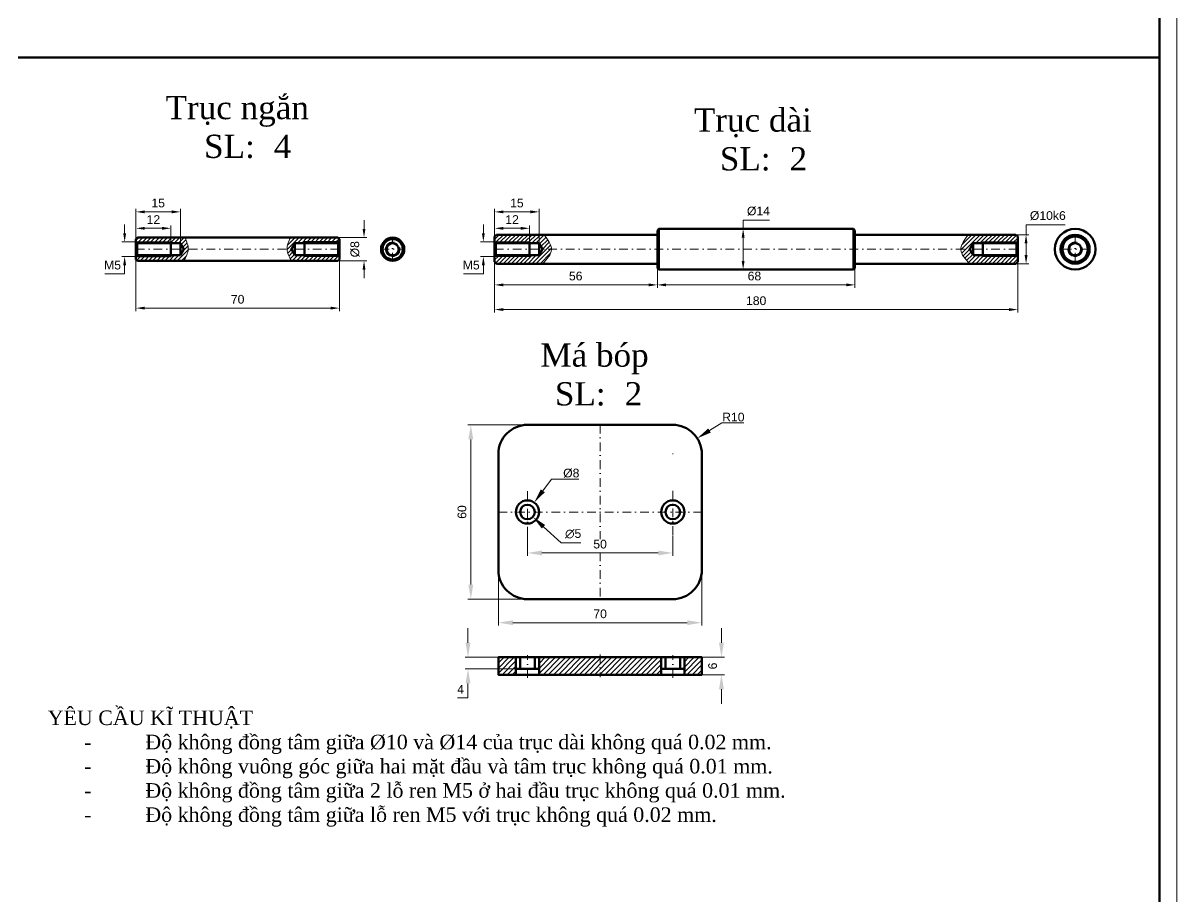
# Model space of a CAD drawing. Header units: inches. Extents: x -122986 to 27550, y -4965 to 6170.
# Drawn here: x 5792.3 to 6189.4, y 581.3 to 882.1 of the extents above; entities that cross this region are included whole.
import ezdxf

# ---------------------------------------------------------------- set-up
doc = ezdxf.new("R2010")
doc.units = ezdxf.units.IN
doc.header["$LTSCALE"] = 2
doc.header["$MEASUREMENT"] = 0
for name, pattern in [('CENTER', [10.16, 6.35, -1.27, 1.27, -1.27]), ('DASHDOT', [1, 0.5, -0.25, 0, -0.25]), ('DASHED', [19.05, 12.7, -6.35])]:
    doc.linetypes.add(name, pattern=pattern)
for name, color, linetype, lineweight in [('1 Kich Thước', 7, 'Continuous', 15), ('1 mãnh', 7, 'Continuous', 5), ('1 Đường Tâm', 50, 'DASHDOT', 9), ('1 Đậm', 7, 'Continuous', 50), ('center', 4, 'CENTER', 25), ('hidden', 3, 'DASHED', 25), ('thread', 3, 'Continuous', 25)]:
    doc.layers.add(name, color=color, linetype=linetype, lineweight=lineweight)
doc.styles.add('SON', font='times.ttf')
doc.styles.add('tinh', font='arial.ttf')
doc.dimstyles.new('Tịnh', dxfattribs={"dimtxt": 0.3, "dimasz": 1.5, "dimexe": 1, "dimexo": 0.0625, "dimgap": 0.4, "dimtad": 1, "dimtoh": 1, "dimzin": 0, "dimdsep": 46, "dimtxsty": 'tinh', "dimcen": 0.09, "dimclrd": 256, "dimclre": 256, "dimclrt": 4, "dimadec": 0, "dimazin": 0, "dimtfac": 1, "dimtofl": 0, "dimtmove": 0, "dimatfit": 3, "dimfxl": 1, "dimtfillclr": 4, "dimtolj": 1, "dimtzin": 0, "dimlwd": -1, "dimlwe": -1, "dimarcsym": 0})
pattern_1 = [(45, (2750.4738, -3796.5254), (-0.70710678, 0.70710678), [])]

# ---------------------------------------------------------------- blocks, each defined once
blk = doc.blocks.new('*D239')
at = {"layer": '1 Kich Thước', "ltscale": 15, "transparency": 16777216}
for p, q in [((6137.48, 809.27), (6137.48, 812.69)), ((6137.48, 812.69), (6150.97, 812.69)), ((6134.04, 809.27), (6138.48, 809.27)), ((6137.48, 802.27), (6137.48, 806.27)), ((6134.04, 799.27), (6138.48, 799.27))]:
    blk.add_line(p, q, dxfattribs=at)
for points in [[(6136.98, 806.27), (6137.98, 806.27), (6137.48, 809.27)], [(6136.98, 802.27), (6137.98, 802.27), (6137.48, 799.27)]]:
    blk.add_solid(points, dxfattribs=at)
at = {"layer": 'Defpoints', "color": 0, "ltscale": 15, "transparency": 16777216}
for p in [(6133.98, 809.27), (6133.98, 799.27), (6137.48, 799.27)]:
    blk.add_point(p, dxfattribs=at)
at = {"layer": '1 Kich Thước', "color": 4, "ltscale": 15, "transparency": 16777216, "insert": (6144.97, 815.81), "char_height": 0.3, "attachment_point": 5, "style": 'tinh'}
blk.add_mtext('\\A1;{\\H10x;%%C10k6}', dxfattribs=at)
blk = doc.blocks.new('*D240')
at = {"layer": '1 Kich Thước', "ltscale": 15, "transparency": 16777216}
for p, q in [((5954.6, 804.21), (5954.6, 782.5)), ((6134.6, 804.21), (6134.6, 782.5)), ((5957.6, 783.5), (6131.6, 783.5))]:
    blk.add_line(p, q, dxfattribs=at)
for points in [[(5957.6, 784), (5957.6, 783), (5954.6, 783.5)], [(6131.6, 784), (6131.6, 783), (6134.6, 783.5)]]:
    blk.add_solid(points, dxfattribs=at)
at = {"layer": 'Defpoints', "color": 0, "ltscale": 15, "transparency": 16777216}
for p in [(5954.6, 804.27), (6134.6, 804.27), (6134.6, 783.5)]:
    blk.add_point(p, dxfattribs=at)
at = {"layer": '1 Kich Thước', "color": 4, "ltscale": 15, "transparency": 16777216, "insert": (6044.6, 786.53), "char_height": 0.3, "attachment_point": 5, "style": 'tinh'}
blk.add_mtext('\\A1;{\\H10x;180}', dxfattribs=at)
blk = doc.blocks.new('*D241')
at = {"layer": '1 Kich Thước', "ltscale": 15, "transparency": 16777216}
for p, q in [((5831.16, 804.21), (5831.16, 783)), ((5901.16, 804.21), (5901.16, 783)), ((5834.16, 784), (5898.16, 784))]:
    blk.add_line(p, q, dxfattribs=at)
for points in [[(5834.16, 784.5), (5834.16, 783.5), (5831.16, 784)], [(5898.16, 784.5), (5898.16, 783.5), (5901.16, 784)]]:
    blk.add_solid(points, dxfattribs=at)
at = {"layer": 'Defpoints', "color": 0, "ltscale": 15, "transparency": 16777216}
for p in [(5831.16, 804.27), (5901.16, 804.27), (5901.16, 784)]:
    blk.add_point(p, dxfattribs=at)
at = {"layer": '1 Kich Thước', "color": 4, "ltscale": 15, "transparency": 16777216, "insert": (5866.16, 787.03), "char_height": 0.3, "attachment_point": 5, "style": 'tinh'}
blk.add_mtext('\\A1;{\\H10x;70}', dxfattribs=at)
blk = doc.blocks.new('*D206')
at = {"layer": '1 Kich Thước', "ltscale": 15, "transparency": 16777216}
for p, q in [((5827.28, 809.77), (5827.28, 812.77)), ((5831.1, 806.77), (5826.28, 806.77)), ((5831.1, 801.77), (5826.28, 801.77)), ((5827.28, 798.77), (5827.28, 795.77)), ((5827.28, 795.77), (5820.43, 795.77))]:
    blk.add_line(p, q, dxfattribs=at)
for points in [[(5826.78, 809.77), (5827.78, 809.77), (5827.28, 806.77)], [(5826.78, 798.77), (5827.78, 798.77), (5827.28, 801.77)]]:
    blk.add_solid(points, dxfattribs=at)
at = {"layer": 'Defpoints', "color": 0, "ltscale": 15, "transparency": 16777216}
for p in [(5831.16, 806.77), (5827.28, 801.77), (5831.16, 801.77)]:
    blk.add_point(p, dxfattribs=at)
at = {"layer": '1 Kich Thước', "color": 4, "ltscale": 15, "transparency": 16777216, "insert": (5823.11, 798.79), "char_height": 0.3, "attachment_point": 5, "style": 'tinh'}
blk.add_mtext('\\A1;{\\H10x;M5}', dxfattribs=at)
blk = doc.blocks.new('*D207')
at = {"layer": '1 Kich Thước', "ltscale": 15, "transparency": 16777216}
for p, q in [((6032.77, 744.56), (6028.55, 741.87)), ((6040.33, 744.56), (6032.77, 744.56)), ((6015.8, 733.82), (6015.98, 733.82)), ((6015.89, 733.73), (6015.89, 733.91))]:
    blk.add_line(p, q, dxfattribs=at)
blk.add_solid([(6028.1, 742.58), (6029, 741.17), (6024.33, 739.19)], dxfattribs=at)
at = {"layer": 'Defpoints', "color": 0, "ltscale": 15, "transparency": 16777216}
for p in [(6024.33, 739.19), (6015.89, 733.82)]:
    blk.add_point(p, dxfattribs=at)
at = {"layer": '1 Kich Thước', "color": 4, "ltscale": 15, "transparency": 16777216, "insert": (6036.75, 746.49), "char_height": 0.3, "attachment_point": 5, "style": 'tinh'}
blk.add_mtext('\\A1;{\\H10x;R10}', dxfattribs=at)
blk = doc.blocks.new('*D242')
at = {"layer": '1 Kich Thước', "ltscale": 15, "transparency": 16777216}
for p, q in [((5974.11, 725.16), (5971.17, 721.11)), ((5983.6, 725.16), (5974.11, 725.16)), ((5965.8, 713.82), (5965.98, 713.82)), ((5965.89, 713.73), (5965.89, 713.91))]:
    blk.add_line(p, q, dxfattribs=at)
blk.add_solid([(5970.5, 721.6), (5971.85, 720.62), (5968.24, 717.06)], dxfattribs=at)
at = {"layer": 'Defpoints', "color": 0, "ltscale": 15, "transparency": 16777216}
for p in [(5968.24, 717.06), (5963.55, 710.58)]:
    blk.add_point(p, dxfattribs=at)
at = {"layer": '1 Kich Thước', "color": 4, "ltscale": 15, "transparency": 16777216, "insert": (5980.98, 727.18), "char_height": 0.3, "attachment_point": 5, "style": 'tinh'}
blk.add_mtext('\\A1;{\\H10x;%%C8}', dxfattribs=at)
blk = doc.blocks.new('*D243')
at = {"layer": '1 Kich Thước', "ltscale": 15, "transparency": 16777216}
for p, q in [((5965.83, 743.82), (5945.4, 743.82)), ((5946.4, 688.82), (5946.4, 738.82)), ((5965.83, 683.82), (5945.4, 683.82))]:
    blk.add_line(p, q, dxfattribs=at)
for points in [[(5945.57, 738.82), (5947.23, 738.82), (5946.4, 743.82)], [(5945.57, 688.82), (5947.23, 688.82), (5946.4, 683.82)]]:
    blk.add_solid(points, dxfattribs=at)
at = {"layer": 'Defpoints', "color": 0, "ltscale": 15, "transparency": 16777216}
for p in [(5946.4, 743.82), (5965.89, 743.82), (5965.89, 683.82)]:
    blk.add_point(p, dxfattribs=at)
at = {"layer": '1 Kich Thước', "color": 4, "ltscale": 15, "transparency": 16777216, "insert": (5943.37, 713.82), "char_height": 0.3, "attachment_point": 5, "rotation": 90, "style": 'tinh'}
blk.add_mtext('\\A1;{\\H10x;60}', dxfattribs=at)
blk = doc.blocks.new('*D208')
at = {"layer": '1 Kich Thước', "ltscale": 15, "transparency": 16777216}
for p, q in [((5945.43, 668.83), (5945.43, 673.83)), ((5962.15, 663.83), (5944.43, 663.83)), ((5962.15, 659.83), (5944.43, 659.83)), ((5945.43, 654.83), (5945.43, 649.83)), ((5945.43, 649.83), (5941.86, 649.83))]:
    blk.add_line(p, q, dxfattribs=at)
for points in [[(5944.6, 668.83), (5946.26, 668.83), (5945.43, 663.83)], [(5944.6, 654.83), (5946.26, 654.83), (5945.43, 659.83)]]:
    blk.add_solid(points, dxfattribs=at)
at = {"layer": 'Defpoints', "color": 0, "ltscale": 15, "transparency": 16777216}
for p in [(5945.43, 663.83), (5962.21, 663.83), (5962.21, 659.83)]:
    blk.add_point(p, dxfattribs=at)
at = {"layer": '1 Kich Thước', "color": 4, "ltscale": 15, "transparency": 16777216, "insert": (5942.89, 652.83), "char_height": 0.3, "attachment_point": 5, "style": 'tinh'}
blk.add_mtext('\\A1;{\\H10x;4}', dxfattribs=at)
blk = doc.blocks.new('*D244')
at = {"layer": '1 Kich Thước', "ltscale": 15, "transparency": 16777216}
for p, q in [((5831.16, 806.83), (5831.16, 812.47)), ((5834.16, 811.47), (5840.16, 811.47)), ((5843.16, 806.83), (5843.16, 812.47))]:
    blk.add_line(p, q, dxfattribs=at)
for points in [[(5834.16, 811.97), (5834.16, 810.97), (5831.16, 811.47)], [(5840.16, 811.97), (5840.16, 810.97), (5843.16, 811.47)]]:
    blk.add_solid(points, dxfattribs=at)
at = {"layer": 'Defpoints', "color": 0, "ltscale": 15, "transparency": 16777216}
for p in [(5843.16, 811.47), (5831.16, 806.77), (5843.16, 806.77)]:
    blk.add_point(p, dxfattribs=at)
at = {"layer": '1 Kich Thước', "color": 4, "ltscale": 15, "transparency": 16777216, "insert": (5837.16, 814.48), "char_height": 0.3, "attachment_point": 5, "style": 'tinh'}
blk.add_mtext('\\A1;{\\H10x;12}', dxfattribs=at)
blk = doc.blocks.new('*D273')
at = {"layer": '1 Kich Thước', "ltscale": 15, "transparency": 16777216}
for p, q in [((5831.16, 806.4), (5831.16, 818.13)), ((5846.47, 806.4), (5846.47, 818.13)), ((5843.47, 817.13), (5834.16, 817.13))]:
    blk.add_line(p, q, dxfattribs=at)
for points in [[(5834.16, 817.63), (5834.16, 816.63), (5831.16, 817.13)], [(5843.47, 817.63), (5843.47, 816.63), (5846.47, 817.13)]]:
    blk.add_solid(points, dxfattribs=at)
at = {"layer": 'Defpoints', "color": 0, "ltscale": 15, "transparency": 16777216}
for p in [(5831.16, 817.13), (5831.16, 806.33), (5846.47, 806.33)]:
    blk.add_point(p, dxfattribs=at)
at = {"layer": '1 Kich Thước', "color": 4, "ltscale": 15, "transparency": 16777216, "insert": (5838.82, 820.16), "char_height": 3, "attachment_point": 5, "style": 'tinh'}
blk.add_mtext('\\A1;15', dxfattribs=at)
blk = doc.blocks.new('*D214')
at = {"layer": '1 Kich Thước', "ltscale": 15, "transparency": 16777216}
for p, q in [((5950.72, 809.77), (5950.72, 812.77)), ((5954.54, 806.77), (5949.72, 806.77)), ((5954.54, 801.77), (5949.72, 801.77)), ((5950.72, 798.77), (5950.72, 795.77)), ((5950.72, 795.77), (5943.87, 795.77))]:
    blk.add_line(p, q, dxfattribs=at)
for points in [[(5950.22, 809.77), (5951.22, 809.77), (5950.72, 806.77)], [(5950.22, 798.77), (5951.22, 798.77), (5950.72, 801.77)]]:
    blk.add_solid(points, dxfattribs=at)
at = {"layer": 'Defpoints', "color": 0, "ltscale": 15, "transparency": 16777216}
for p in [(5954.6, 806.77), (5950.72, 801.77), (5954.6, 801.77)]:
    blk.add_point(p, dxfattribs=at)
at = {"layer": '1 Kich Thước', "color": 4, "ltscale": 15, "transparency": 16777216, "insert": (5946.55, 798.79), "char_height": 0.3, "attachment_point": 5, "style": 'tinh'}
blk.add_mtext('\\A1;{\\H10x;M5}', dxfattribs=at)
blk = doc.blocks.new('*D215')
at = {"layer": '1 Kich Thước', "ltscale": 15, "transparency": 16777216}
for p, q in [((5954.6, 806.83), (5954.6, 812.47)), ((5957.6, 811.47), (5963.6, 811.47)), ((5966.6, 806.83), (5966.6, 812.47))]:
    blk.add_line(p, q, dxfattribs=at)
for points in [[(5957.6, 811.97), (5957.6, 810.97), (5954.6, 811.47)], [(5963.6, 811.97), (5963.6, 810.97), (5966.6, 811.47)]]:
    blk.add_solid(points, dxfattribs=at)
at = {"layer": 'Defpoints', "color": 0, "ltscale": 15, "transparency": 16777216}
for p in [(5966.6, 811.47), (5954.6, 806.77), (5966.6, 806.77)]:
    blk.add_point(p, dxfattribs=at)
at = {"layer": '1 Kich Thước', "color": 4, "ltscale": 15, "transparency": 16777216, "insert": (5960.6, 814.48), "char_height": 0.3, "attachment_point": 5, "style": 'tinh'}
blk.add_mtext('\\A1;{\\H10x;12}', dxfattribs=at)
blk = doc.blocks.new('*D216')
at = {"layer": '1 Kich Thước', "ltscale": 15, "transparency": 16777216}
for p, q in [((5954.6, 806.4), (5954.6, 818.13)), ((5969.91, 806.4), (5969.91, 818.13)), ((5966.91, 817.13), (5957.6, 817.13))]:
    blk.add_line(p, q, dxfattribs=at)
for points in [[(5957.6, 817.63), (5957.6, 816.63), (5954.6, 817.13)], [(5966.91, 817.63), (5966.91, 816.63), (5969.91, 817.13)]]:
    blk.add_solid(points, dxfattribs=at)
at = {"layer": 'Defpoints', "color": 0, "ltscale": 15, "transparency": 16777216}
for p in [(5954.6, 817.13), (5954.6, 806.33), (5969.91, 806.33)]:
    blk.add_point(p, dxfattribs=at)
at = {"layer": '1 Kich Thước', "color": 4, "ltscale": 15, "transparency": 16777216, "insert": (5962.26, 820.16), "char_height": 3, "attachment_point": 5, "style": 'tinh'}
blk.add_mtext('\\A1;15', dxfattribs=at)
blk = doc.blocks.new('*D274')
at = {"layer": '1 Kich Thước', "ltscale": 15, "transparency": 16777216}
for p, q in [((5909.65, 811.27), (5909.65, 814.27)), ((5900.73, 808.27), (5910.65, 808.27)), ((5900.73, 800.27), (5910.65, 800.27)), ((5909.65, 797.27), (5909.65, 794.27))]:
    blk.add_line(p, q, dxfattribs=at)
for points in [[(5909.15, 811.27), (5910.15, 811.27), (5909.65, 808.27)], [(5909.15, 797.27), (5910.15, 797.27), (5909.65, 800.27)]]:
    blk.add_solid(points, dxfattribs=at)
at = {"layer": 'Defpoints', "color": 0, "ltscale": 15, "transparency": 16777216}
for p in [(5900.66, 808.27), (5900.66, 800.27), (5909.65, 800.27)]:
    blk.add_point(p, dxfattribs=at)
at = {"layer": '1 Kich Thước', "color": 4, "ltscale": 15, "transparency": 16777216, "insert": (5906.54, 804.27), "char_height": 3, "attachment_point": 5, "rotation": 90, "style": 'tinh'}
blk.add_mtext('\\A1;%%C8', dxfattribs=at)
blk = doc.blocks.new('*D275')
at = {"layer": '1 Kich Thước', "ltscale": 15, "transparency": 16777216}
for p, q in [((5965.8, 713.82), (5965.98, 713.82)), ((5965.89, 713.73), (5965.89, 713.91)), ((5977.49, 703.19), (5971.42, 708.76)), ((5984.24, 703.19), (5977.49, 703.19))]:
    blk.add_line(p, q, dxfattribs=at)
blk.add_solid([(5971.99, 709.37), (5970.86, 708.14), (5967.74, 712.13)], dxfattribs=at)
at = {"layer": 'Defpoints', "color": 0, "ltscale": 15, "transparency": 16777216}
for p in [(5964.05, 715.51), (5967.74, 712.13)]:
    blk.add_point(p, dxfattribs=at)
at = {"layer": '1 Kich Thước', "color": 4, "ltscale": 15, "transparency": 16777216, "insert": (5981.62, 706.31), "char_height": 3, "attachment_point": 5, "style": 'tinh'}
blk.add_mtext('\\A1;∅5', dxfattribs=at)
blk = doc.blocks.new('*D276')
at = {"layer": '1 Kich Thước', "ltscale": 15, "transparency": 16777216}
for p, q in [((5965.89, 705.71), (5965.89, 698.73)), ((6015.89, 705.71), (6015.89, 698.73)), ((5970.89, 699.73), (6010.89, 699.73))]:
    blk.add_line(p, q, dxfattribs=at)
for points in [[(5970.89, 700.56), (5970.89, 698.89), (5965.89, 699.73)], [(6010.89, 700.56), (6010.89, 698.89), (6015.89, 699.73)]]:
    blk.add_solid(points, dxfattribs=at)
at = {"layer": 'Defpoints', "color": 0, "ltscale": 15, "transparency": 16777216}
for p in [(5965.89, 705.77), (6015.89, 705.77), (6015.89, 699.73)]:
    blk.add_point(p, dxfattribs=at)
at = {"layer": '1 Kich Thước', "color": 4, "ltscale": 15, "transparency": 16777216, "insert": (5990.89, 702.76), "char_height": 3, "attachment_point": 5, "style": 'tinh'}
blk.add_mtext('\\A1;50', dxfattribs=at)
blk = doc.blocks.new('*D277')
at = {"layer": '1 Kich Thước', "ltscale": 15, "transparency": 16777216}
for p, q in [((5955.89, 693.76), (5955.89, 674.73)), ((6025.89, 693.76), (6025.89, 674.73)), ((5960.89, 675.73), (6020.89, 675.73))]:
    blk.add_line(p, q, dxfattribs=at)
for points in [[(5960.89, 676.56), (5960.89, 674.89), (5955.89, 675.73)], [(6020.89, 676.56), (6020.89, 674.89), (6025.89, 675.73)]]:
    blk.add_solid(points, dxfattribs=at)
at = {"layer": 'Defpoints', "color": 0, "ltscale": 15, "transparency": 16777216}
for p in [(5955.89, 693.82), (6025.89, 693.82), (6025.89, 675.73)]:
    blk.add_point(p, dxfattribs=at)
at = {"layer": '1 Kich Thước', "color": 4, "ltscale": 15, "transparency": 16777216, "insert": (5990.89, 678.76), "char_height": 3, "attachment_point": 5, "style": 'tinh'}
blk.add_mtext('\\A1;70', dxfattribs=at)
blk = doc.blocks.new('*D278')
at = {"layer": '1 Kich Thước', "ltscale": 15, "transparency": 16777216}
for p, q in [((6032.65, 668.83), (6032.65, 673.83)), ((6025.96, 663.83), (6033.65, 663.83)), ((6025.96, 657.83), (6033.65, 657.83)), ((6032.65, 652.83), (6032.65, 647.83))]:
    blk.add_line(p, q, dxfattribs=at)
for points in [[(6031.82, 668.83), (6033.49, 668.83), (6032.65, 663.83)], [(6031.82, 652.83), (6033.49, 652.83), (6032.65, 657.83)]]:
    blk.add_solid(points, dxfattribs=at)
at = {"layer": 'Defpoints', "color": 0, "ltscale": 15, "transparency": 16777216}
for p in [(6025.89, 663.83), (6025.89, 657.83), (6032.65, 657.83)]:
    blk.add_point(p, dxfattribs=at)
at = {"layer": '1 Kich Thước', "color": 4, "ltscale": 15, "transparency": 16777216, "insert": (6029.62, 660.83), "char_height": 3, "attachment_point": 5, "rotation": 90, "style": 'tinh'}
blk.add_mtext('\\A1;6', dxfattribs=at)
blk = doc.blocks.new('*D280')
at = {"layer": '1 mãnh', "ltscale": 15, "transparency": 16777216}
for p, q in [((6040.12, 811.27), (6040.12, 814.27)), ((6040.12, 814.27), (6049.17, 814.27)), ((6044.54, 811.27), (6039.12, 811.27)), ((6040.12, 800.27), (6040.12, 808.27)), ((6044.54, 797.27), (6039.12, 797.27))]:
    blk.add_line(p, q, dxfattribs=at)
for points in [[(6039.62, 808.27), (6040.62, 808.27), (6040.12, 811.27)], [(6039.62, 800.27), (6040.62, 800.27), (6040.12, 797.27)]]:
    blk.add_solid(points, dxfattribs=at)
at = {"layer": 'Defpoints', "color": 0, "ltscale": 15, "transparency": 16777216}
for p in [(6044.6, 811.27), (6040.12, 797.27), (6044.6, 797.27)]:
    blk.add_point(p, dxfattribs=at)
at = {"layer": '1 mãnh', "color": 4, "ltscale": 15, "transparency": 16777216, "insert": (6045.39, 817.38), "char_height": 3, "attachment_point": 5, "style": 'tinh'}
blk.add_mtext('\\A1;%%C14', dxfattribs=at)
blk = doc.blocks.new('*D281')
at = {"layer": '1 mãnh', "ltscale": 15, "transparency": 16777216}
for p, q in [((5954.6, 799.83), (5954.6, 791)), ((6010.6, 799.83), (6010.6, 791)), ((5957.6, 792), (6007.6, 792))]:
    blk.add_line(p, q, dxfattribs=at)
for points in [[(5957.6, 792.5), (5957.6, 791.5), (5954.6, 792)], [(6007.6, 792.5), (6007.6, 791.5), (6010.6, 792)]]:
    blk.add_solid(points, dxfattribs=at)
at = {"layer": 'Defpoints', "color": 0, "ltscale": 15, "transparency": 16777216}
for p in [(5954.6, 799.89), (6010.6, 799.89), (6010.6, 792)]:
    blk.add_point(p, dxfattribs=at)
at = {"layer": '1 mãnh', "color": 4, "ltscale": 15, "transparency": 16777216, "insert": (5982.5, 795.03), "char_height": 3, "attachment_point": 5, "style": 'tinh'}
blk.add_mtext('\\A1;56', dxfattribs=at)
blk = doc.blocks.new('*D282')
at = {"layer": '1 mãnh', "ltscale": 15, "transparency": 16777216}
for p, q in [((6010.6, 799.21), (6010.6, 791)), ((6078.6, 799.21), (6078.6, 791)), ((6013.6, 792), (6075.6, 792))]:
    blk.add_line(p, q, dxfattribs=at)
for points in [[(6013.6, 792.5), (6013.6, 791.5), (6010.6, 792)], [(6075.6, 792.5), (6075.6, 791.5), (6078.6, 792)]]:
    blk.add_solid(points, dxfattribs=at)
at = {"layer": 'Defpoints', "color": 0, "ltscale": 15, "transparency": 16777216}
for p in [(6010.6, 799.27), (6078.6, 799.27), (6078.6, 792)]:
    blk.add_point(p, dxfattribs=at)
at = {"layer": '1 mãnh', "color": 4, "ltscale": 15, "transparency": 16777216, "insert": (6044, 795.03), "char_height": 3, "attachment_point": 5, "style": 'tinh'}
blk.add_mtext('\\A1;68', dxfattribs=at)

msp = doc.modelspace()

# ---------------------------------------------------------------- hatches: boundary and pattern name
at = {"layer": '1 mãnh', "lineweight": 13, "ltscale": 15}
h = msp.add_hatch(dxfattribs=at)
h.set_pattern_fill('ANSI31', color=1, scale=8)
h.set_pattern_definition(pattern_1)
h.paths.add_polyline_path([(5843.165, 802.201), (5831.598, 802.201), (5831.165, 801.768), (5843.165, 801.768)])
h.paths.add_polyline_path([(5843.165, 806.768), (5831.165, 806.768), (5831.598, 806.335), (5843.165, 806.335)], flags=17)
h.paths.add_polyline_path([(5901.165, 806.768), (5889.165, 806.768), (5889.165, 806.335), (5900.732, 806.335)], flags=17)
h.paths.add_polyline_path([(5900.732, 802.201), (5889.165, 802.201), (5889.165, 801.768), (5901.165, 801.768)])
h.paths.add_polyline_path([(5884.267, 808.268), (5884.182, 808.068), (5884.097, 807.869), (5884.014, 807.669), (5883.931, 807.47), (5883.851, 807.27), (5883.773, 807.071), (5883.698, 806.872), (5883.625, 806.673), (5883.557, 806.474), (5883.492, 806.276), (5883.433, 806.078), (5883.378, 805.879), (5883.328, 805.682), (5883.285, 805.484), (5883.248, 805.287), (5883.218, 805.09), (5883.195, 804.893), (5883.18, 804.697), (5883.173, 804.501), (5883.175, 804.305), (5883.177, 804.268), (5884.665, 804.268), (5885.858, 806.335), (5889.165, 806.335), (5889.165, 806.768), (5901.165, 806.768), (5901.165, 807.768), (5900.665, 808.268)])
h.paths.add_polyline_path([(5848.148, 808.068), (5848.063, 808.268), (5831.665, 808.268), (5831.165, 807.768), (5831.165, 806.768), (5843.165, 806.768), (5843.165, 806.335), (5846.471, 806.335), (5847.665, 804.268), (5849.153, 804.268), (5849.155, 804.305), (5849.157, 804.501), (5849.15, 804.697), (5849.135, 804.893), (5849.112, 805.09), (5849.082, 805.287), (5849.045, 805.484), (5849.001, 805.682), (5848.952, 805.879), (5848.897, 806.078), (5848.837, 806.276), (5848.773, 806.474), (5848.704, 806.673), (5848.632, 806.872), (5848.557, 807.071), (5848.479, 807.27), (5848.398, 807.47), (5848.316, 807.669), (5848.232, 807.869)])
h.paths.add_polyline_path([(5847.653, 800.268), (5847.757, 800.458), (5847.861, 800.649), (5847.964, 800.84), (5848.065, 801.031), (5848.165, 801.222), (5848.262, 801.413), (5848.357, 801.604), (5848.448, 801.795), (5848.536, 801.987), (5848.62, 802.179), (5848.7, 802.371), (5848.775, 802.563), (5848.844, 802.755), (5848.908, 802.948), (5848.965, 803.141), (5849.016, 803.334), (5849.06, 803.527), (5849.096, 803.721), (5849.124, 803.916), (5849.144, 804.11), (5849.153, 804.268), (5847.665, 804.268), (5846.471, 802.201), (5843.165, 802.201), (5843.165, 801.768), (5831.165, 801.768), (5831.165, 800.768), (5831.665, 800.268)])
h.paths.add_polyline_path([(5884.572, 800.458), (5884.676, 800.268), (5900.665, 800.268), (5901.165, 800.768), (5901.165, 801.768), (5889.165, 801.768), (5889.165, 802.201), (5885.858, 802.201), (5884.665, 804.268), (5883.177, 804.268), (5883.186, 804.11), (5883.206, 803.916), (5883.234, 803.721), (5883.27, 803.527), (5883.314, 803.334), (5883.364, 803.141), (5883.422, 802.948), (5883.486, 802.755), (5883.555, 802.563), (5883.63, 802.371), (5883.709, 802.179), (5883.793, 801.987), (5883.881, 801.795), (5883.973, 801.604), (5884.068, 801.413), (5884.165, 801.222), (5884.265, 801.031), (5884.366, 800.84), (5884.469, 800.649)])
h = msp.add_hatch(dxfattribs=at)
h.set_pattern_fill('ANSI31', color=1, scale=8)
h.set_pattern_definition(pattern_1)
h.paths.add_polyline_path([(5974.156, 804.268), (5974.154, 804.424), (5974.14, 804.622), (5974.114, 804.82), (5974.077, 805.018), (5974.029, 805.217), (5973.972, 805.416), (5973.905, 805.616), (5973.829, 805.817), (5973.745, 806.017), (5973.653, 806.219), (5973.553, 806.42), (5973.447, 806.622), (5973.333, 806.824), (5973.214, 807.027), (5973.09, 807.23), (5972.96, 807.433), (5972.827, 807.636), (5972.689, 807.84), (5972.547, 808.043), (5972.403, 808.247), (5972.256, 808.451), (5972.107, 808.655), (5971.957, 808.859), (5971.805, 809.063), (5971.653, 809.268), (5955.23, 809.268), (5954.605, 808.643), (5954.605, 806.768), (5966.605, 806.768), (5966.605, 806.335), (5969.912, 806.335), (5971.105, 804.268)])
h.paths.add_polyline_path([(6115.056, 804.424), (6115.054, 804.268), (6118.105, 804.268), (6119.298, 806.335), (6122.605, 806.335), (6122.605, 806.768), (6134.605, 806.768), (6134.605, 808.643), (6133.98, 809.268), (6117.556, 809.268), (6117.405, 809.063), (6117.253, 808.859), (6117.103, 808.655), (6116.954, 808.451), (6116.807, 808.247), (6116.663, 808.043), (6116.521, 807.84), (6116.383, 807.636), (6116.249, 807.433), (6116.12, 807.23), (6115.995, 807.027), (6115.876, 806.824), (6115.763, 806.622), (6115.657, 806.42), (6115.557, 806.219), (6115.465, 806.017), (6115.381, 805.817), (6115.305, 805.616), (6115.238, 805.416), (6115.181, 805.217), (6115.133, 805.018), (6115.096, 804.82), (6115.07, 804.622)])
h.paths.add_polyline_path([(5971.153, 799.268), (5971.325, 799.456), (5971.496, 799.644), (5971.666, 799.832), (5971.834, 800.02), (5972.001, 800.208), (5972.165, 800.396), (5972.326, 800.585), (5972.484, 800.773), (5972.637, 800.962), (5972.786, 801.151), (5972.93, 801.341), (5973.069, 801.53), (5973.202, 801.72), (5973.328, 801.91), (5973.447, 802.101), (5973.559, 802.292), (5973.663, 802.483), (5973.758, 802.675), (5973.845, 802.867), (5973.922, 803.06), (5973.989, 803.253), (5974.045, 803.447), (5974.091, 803.641), (5974.125, 803.836), (5974.147, 804.032), (5974.157, 804.228), (5974.156, 804.268), (5971.105, 804.268), (5969.912, 802.201), (5966.605, 802.201), (5966.605, 801.768), (5954.605, 801.768), (5954.605, 799.893), (5955.23, 799.268)])
h.paths.add_polyline_path([(6117.885, 799.456), (6118.056, 799.268), (6133.98, 799.268), (6134.605, 799.893), (6134.605, 801.768), (6122.605, 801.768), (6122.605, 802.201), (6119.298, 802.201), (6118.105, 804.268), (6115.054, 804.268), (6115.053, 804.228), (6115.063, 804.032), (6115.085, 803.836), (6115.119, 803.641), (6115.165, 803.447), (6115.221, 803.253), (6115.288, 803.06), (6115.365, 802.867), (6115.452, 802.675), (6115.547, 802.483), (6115.651, 802.292), (6115.763, 802.101), (6115.882, 801.91), (6116.008, 801.72), (6116.141, 801.53), (6116.279, 801.341), (6116.423, 801.151), (6116.573, 800.962), (6116.726, 800.773), (6116.884, 800.585), (6117.045, 800.396), (6117.209, 800.208), (6117.375, 800.02), (6117.544, 799.832), (6117.714, 799.644)])
h = msp.add_hatch(dxfattribs=at)
h.set_pattern_fill('ANSI31', color=1, scale=8)
h.set_pattern_definition(pattern_1)
h.paths.add_polyline_path([(5966.605, 806.768), (5954.605, 806.768), (5955.038, 806.335), (5966.605, 806.335)])
h.paths.add_polyline_path([(5966.605, 802.201), (5955.038, 802.201), (5954.605, 801.768), (5966.605, 801.768)])
h.paths.add_polyline_path([(6134.605, 806.768), (6122.605, 806.768), (6122.605, 806.335), (6134.172, 806.335)])
h.paths.add_polyline_path([(6134.172, 802.201), (6122.605, 802.201), (6122.605, 801.768), (6134.605, 801.768)])
h = msp.add_hatch(dxfattribs=at)
h.set_pattern_fill('ANSI31', color=256, scale=10)
h.set_pattern_definition([(45, (-22441.9778, -5670.7265), (-0.883883476, 0.883883476), [])])
h.paths.add_polyline_path([(5961.894, 657.825), (5955.894, 657.825), (5955.894, 663.825), (5961.894, 663.825)])
h.paths.add_polyline_path([(6011.894, 657.825), (5969.894, 657.825), (5969.894, 663.825), (6011.894, 663.825)])
h.paths.add_polyline_path([(6019.894, 663.825), (6025.894, 663.825), (6025.894, 657.825), (6019.894, 657.825)])

# ---------------------------------------------------------------- linework, layer by layer
at = {"layer": '1 mãnh', "lineweight": 13}
for p, q in [((5954.605, 806.768), (5966.605, 806.768)), ((6134.605, 806.768), (6122.605, 806.768)), ((5954.605, 801.768), (5966.605, 801.768)), ((6134.605, 801.768), (6122.605, 801.768))]:
    msp.add_line(p, q, dxfattribs=at)
at = {"layer": '1 mãnh', "ltscale": 15}
msp.add_lwpolyline([(5348.394, 1460.226), (5348.394, 271.226), (6189.394, 271.226), (6189.394, 1460.226)], close=True, dxfattribs=at)
at = {"layer": '1 mãnh', "lineweight": 13}
for centre in [(5919.507, 804.268), (6154.366, 804.268)]:
    msp.add_arc(centre, 2.5, 75, 15, dxfattribs=at)
at = {"layer": '1 mãnh', "lineweight": 13, "ltscale": 15}
for points in [[(5848.063, 808.268), (5849.153, 804.268), (5847.653, 800.268)], [(5884.267, 808.268), (5883.176, 804.268), (5884.676, 800.268)], [(5971.653, 809.268), (5974.153, 804.128), (5971.153, 799.268)], [(6117.556, 809.268), (6115.056, 804.128), (6118.056, 799.268)]]:
    msp.add_spline(points, degree=3, dxfattribs=at)
at = {"layer": '1 Đường Tâm', "ltscale": 3}
for p, q in [((5919.507, 800.068), (5919.507, 808.468)), ((6154.366, 800.068), (6154.366, 808.468)), ((5915.307, 804.268), (5923.707, 804.268)), ((6150.166, 804.268), (6158.566, 804.268))]:
    msp.add_line(p, q, dxfattribs=at)
at = {"layer": '1 Đường Tâm', "lineweight": 9, "ltscale": 3}
for p, q in [((5901.165, 804.268), (5831.165, 804.268)), ((6134.605, 804.268), (5954.605, 804.268)), ((5990.894, 743.823), (5990.894, 704.514)), ((5965.894, 705.773), (5965.894, 721.333)), ((6015.894, 705.953), (6015.894, 721.513)), ((5955.894, 713.823), (6025.894, 713.823)), ((5990.894, 699.898), (5990.894, 683.823)), ((5965.894, 656.798), (5965.894, 664.577)), ((5990.894, 664.725), (5990.894, 656.925)), ((6015.894, 656.798), (6015.894, 664.577))]:
    msp.add_line(p, q, dxfattribs=at)
at = {"layer": '1 Đậm', "lineweight": 50, "ltscale": 15}
for p, q in [((5353.394, 870.226), (6183.394, 870.226)), ((6011.105, 811.268), (6010.605, 810.768)), ((6010.605, 810.768), (6010.605, 797.768)), ((6078.105, 811.268), (6011.105, 811.268)), ((6011.105, 811.268), (6011.105, 797.268)), ((6078.105, 811.268), (6078.605, 810.768)), ((6078.105, 811.268), (6078.105, 797.268)), ((6078.605, 810.768), (6078.605, 797.768)), ((5954.605, 808.643), (5955.23, 809.268)), ((5954.605, 808.643), (5954.605, 799.893)), ((6010.605, 809.268), (5955.23, 809.268)), ((6133.98, 809.268), (6078.605, 809.268)), ((6133.98, 809.268), (6134.605, 808.643)), ((6134.605, 808.643), (6134.605, 799.893)), ((5954.605, 799.893), (5955.23, 799.268)), ((6010.605, 799.268), (5955.23, 799.268)), ((6133.98, 799.268), (6078.605, 799.268)), ((6133.98, 799.268), (6134.605, 799.893)), ((6010.605, 797.768), (6011.105, 797.268)), ((6078.105, 797.268), (6011.105, 797.268)), ((6078.605, 797.768), (6078.105, 797.268)), ((5961.894, 657.825), (5961.894, 663.825)), ((5961.894, 663.825), (5969.894, 663.825)), ((5963.394, 659.825), (5963.394, 663.825)), ((5968.394, 659.825), (5968.394, 663.825)), ((5969.894, 657.825), (5969.894, 663.825)), ((6011.894, 657.825), (6011.894, 663.825)), ((6011.894, 663.825), (6019.894, 663.825)), ((6013.394, 659.825), (6013.394, 663.825)), ((6018.394, 659.825), (6018.394, 663.825)), ((6019.894, 657.825), (6019.894, 663.825)), ((5961.894, 659.825), (5963.394, 659.825)), ((5963.394, 659.825), (5968.394, 659.825)), ((5968.394, 659.825), (5969.894, 659.825)), ((6013.394, 659.825), (6011.894, 659.825)), ((6018.394, 659.825), (6013.394, 659.825)), ((6019.894, 659.825), (6018.394, 659.825)), ((5961.894, 657.825), (5969.894, 657.825)), ((6011.894, 657.825), (6019.894, 657.825))]:
    msp.add_line(p, q, dxfattribs=at)
at = {"layer": '1 Đậm', "lineweight": 50}
for p, q in [((5831.665, 808.268), (5831.165, 807.768)), ((5831.165, 800.768), (5831.165, 807.768)), ((5831.598, 806.335), (5831.165, 806.768)), ((5846.471, 806.335), (5831.598, 806.335)), ((5831.598, 802.201), (5831.598, 806.335)), ((5900.665, 808.268), (5831.665, 808.268)), ((5843.165, 806.768), (5843.165, 801.768)), ((5847.665, 804.268), (5846.471, 806.335)), ((5846.471, 802.201), (5846.471, 806.335)), ((5884.665, 804.268), (5885.858, 806.335)), ((5885.858, 802.201), (5885.858, 806.335)), ((5885.858, 806.335), (5900.732, 806.335)), ((5889.165, 806.768), (5889.165, 801.768)), ((5901.165, 807.768), (5900.665, 808.268)), ((5900.732, 806.335), (5901.165, 806.768)), ((5900.732, 802.201), (5900.732, 806.335)), ((5901.165, 800.768), (5901.165, 807.768)), ((5955.038, 806.335), (5954.605, 806.768)), ((5969.912, 806.335), (5955.038, 806.335)), ((5955.038, 802.201), (5955.038, 806.335)), ((5966.605, 806.768), (5966.605, 801.768)), ((5971.105, 804.268), (5969.912, 806.335)), ((5969.912, 802.201), (5969.912, 806.335)), ((6118.105, 804.268), (6119.298, 806.335)), ((6119.298, 802.201), (6119.298, 806.335)), ((6119.298, 806.335), (6134.172, 806.335)), ((6122.605, 806.768), (6122.605, 801.768)), ((6134.172, 806.335), (6134.605, 806.768)), ((6134.172, 802.201), (6134.172, 806.335)), ((5831.165, 801.768), (5831.598, 802.201)), ((5831.598, 802.201), (5846.471, 802.201)), ((5846.471, 802.201), (5847.665, 804.268)), ((5885.858, 802.201), (5884.665, 804.268)), ((5900.732, 802.201), (5885.858, 802.201)), ((5901.165, 801.768), (5900.732, 802.201)), ((5954.605, 801.768), (5955.038, 802.201)), ((5955.038, 802.201), (5969.912, 802.201)), ((5969.912, 802.201), (5971.105, 804.268)), ((6119.298, 802.201), (6118.105, 804.268)), ((6134.172, 802.201), (6119.298, 802.201)), ((6134.605, 801.768), (6134.172, 802.201)), ((5831.165, 800.768), (5831.665, 800.268)), ((5831.665, 800.268), (5900.665, 800.268)), ((5900.665, 800.268), (5901.165, 800.768))]:
    msp.add_line(p, q, dxfattribs=at)
at = {"layer": '1 Đậm', "ltscale": 0.2}
msp.add_lwpolyline([(5353.394, 1434.226), (5353.394, 276.226), (6183.394, 276.226), (6183.394, 1434.226)], close=True, dxfattribs=at)
at = {"layer": '1 Đậm', "lineweight": 50, "ltscale": 15}
msp.add_lwpolyline([(5965.894, 743.823), (6015.894, 743.823, -0.4142136), (6025.894, 733.823), (6025.894, 693.823, -0.4142136), (6015.894, 683.823), (5965.894, 683.823, -0.4142136), (5955.894, 693.823), (5955.894, 733.823, -0.4142136)], format="xyb", close=True, dxfattribs=at)
for points in [[(5961.894, 657.825), (5955.894, 657.825), (5955.894, 663.825), (5961.894, 663.825)], [(5969.894, 663.825), (6011.894, 663.825)], [(6019.894, 663.825), (6025.894, 663.825), (6025.894, 657.825), (6019.894, 657.825)], [(6011.894, 657.825), (5969.894, 657.825)]]:
    msp.add_lwpolyline(points, dxfattribs=at)
at = {"layer": '1 Đậm', "lineweight": 50}
for centre, radius in [((6154.366, 804.268), 7), ((5919.507, 804.268), 4), ((5919.507, 804.268), 3.5), ((5919.507, 804.268), 2.067), ((6154.366, 804.268), 5), ((6154.366, 804.268), 4.375), ((6154.366, 804.268), 2.067)]:
    msp.add_circle(centre, radius, dxfattribs=at)
at = {"layer": '1 Đậm', "lineweight": 50, "ltscale": 15}
for centre, radius in [((5965.894, 713.823), 4), ((5965.894, 713.823), 2.5), ((6015.894, 713.823), 4), ((6015.894, 713.823), 2.5)]:
    msp.add_circle(centre, radius, dxfattribs=at)
at = {"layer": 'hidden'}
for p, q in [((5831.598, 806.335), (5831.165, 806.768)), ((5831.598, 802.201), (5831.598, 806.335)), ((5900.732, 806.335), (5901.165, 806.768)), ((5900.732, 802.201), (5900.732, 806.335)), ((5831.165, 801.768), (5831.598, 802.201)), ((5901.165, 801.768), (5900.732, 802.201))]:
    msp.add_line(p, q, dxfattribs=at)
at = {"layer": 'thread'}
for p, q in [((5831.165, 806.768), (5843.165, 806.768)), ((5901.165, 806.768), (5889.165, 806.768)), ((5831.165, 801.768), (5843.165, 801.768)), ((5901.165, 801.768), (5889.165, 801.768))]:
    msp.add_line(p, q, dxfattribs=at)

# ---------------------------------------------------------------- texts
at = {"insert": (5792.394, 645.5), "char_height": 7, "attachment_point": 1}
msp.add_mtext_dynamic_manual_height_columns('\\pi-21,l29.398,t29.398;{\\fTimes New Roman TUR|b0|i0|c0|p18;\\H0.71429x;YÊU CẦU KĨ THUẬT\\P\\pl42,t42;-^IĐộ không đồng tâm giữa Ø10 và Ø14 của trục dài không quá 0.02 mm.\\P-^IĐộ không vuông góc giữa hai mặt đầu và tâm trục không quá 0.01 mm\\H0.99997x;.\\P-^IĐộ không đồng tâm giữa 2 lỗ ren M5 ở hai đầu trục không quá 0.01 mm.\\P-^IĐộ không đồng tâm giữa lỗ ren M5 với trục không quá 0.02 mm.}', width=270.01587, gutter_width=17.5, heights=[214.239], dxfattribs=at)
at = {"layer": 'center', "ltscale": 15, "char_height": 8, "attachment_point": 1, "style": 'SON'}
for s, width, insert in [('\\pi15.46911;Trục ngắn\\P\\pi-3.28503,l32,t52.71497;SL:^I4', 78.74212, (5825.89, 857.032)), ('\\pi3.87023;Trục dài\\P\\pi-11.1925,l24,t36.8075;SL:^I2', 46.77723, (6019.293, 852.745)), (' Má bóp\\P\\pi-24,l32,t32;SL:^I2', 1621.16, (5967.336, 771.85))]:
    msp.add_mtext_dynamic_manual_height_columns(s, width=width, gutter_width=3.356, heights=[0], dxfattribs=dict(at, insert=insert))

# ---------------------------------------------------------------- dimensions: what is measured, and where the dimension line sits
at = {"layer": '1 Kich Thước', "ltscale": 15}
for base, p1, p2, override, picture, middle in [((5831.165, 817.128), (5846.471, 806.335), (5831.165, 806.335), {"dimtxt": 3, "dimasz": 3, "dimgap": 1.5, "dimdec": 0, "dimtdec": 0}, '*D273', (5838.818, 820.16)), ((5954.605, 817.128), (5969.912, 806.335), (5954.605, 806.335), {"dimtxt": 3, "dimasz": 3, "dimgap": 1.5, "dimdec": 0, "dimtdec": 0}, '*D216', (5962.258, 820.16)), ((6015.894, 699.726), (5965.894, 705.773), (6015.894, 705.773), {"dimtxt": 3, "dimasz": 5, "dimgap": 1.5, "dimdec": 0, "dimtdec": 0}, '*D276', (5990.894, 702.757)), ((6025.894, 675.726), (5955.894, 693.823), (6025.894, 693.823), {"dimtxt": 3, "dimasz": 5, "dimgap": 1.5, "dimdec": 0, "dimtdec": 0}, '*D277', (5990.894, 678.757))]:
    dim = msp.add_linear_dim(base=base, p1=p1, p2=p2, dimstyle='Tịnh', override=override, dxfattribs=at)
    dim.commit()
    dim.dimension.update_dxf_attribs({"geometry": picture, "text_midpoint": middle})
for base, p1, p2, picture, middle in [((5843.165, 811.475), (5831.165, 806.768), (5843.165, 806.768), '*D244', (5837.165, 814.481)), ((5966.605, 811.475), (5954.605, 806.768), (5966.605, 806.768), '*D215', (5960.605, 814.481))]:
    dim = msp.add_linear_dim(base=base, p1=p1, p2=p2, text='{\\H10x;12}', dimstyle='Tịnh', override={"dimtxt": 0.3, "dimasz": 3, "dimgap": 1.5, "dimlwd": 65535}, dxfattribs=at)
    dim.commit()
    dim.dimension.update_dxf_attribs({"geometry": picture, "text_midpoint": middle})
for base, p1, p2, text, override, picture, middle in [((5909.653, 800.268), (5900.665, 808.268), (5900.665, 800.268), '%%C<>', {"dimtxt": 3, "dimasz": 3, "dimgap": 1.5, "dimdec": 0, "dimtdec": 0}, '*D274', (5909.653, 804.268)), ((6137.481, 799.268), (6133.98, 809.268), (6133.98, 799.268), '{\\H10x;%%C10k6}', {"dimasz": 3, "dimgap": 1.5}, '*D239', (6144.974, 812.691)), ((5945.431, 663.825), (5962.208, 659.825), (5962.208, 663.825), '{\\H10x;4}', {"dimasz": 5, "dimgap": 1.5}, '*D208', (5942.894, 649.825))]:
    dim = msp.add_linear_dim(base=base, p1=p1, p2=p2, angle=90, text=text, dimstyle='Tịnh', override=override, dxfattribs=at)
    dim.commit()
    dim.dimension.update_dxf_attribs({"geometry": picture, "text_midpoint": middle, "dimtype": 160})
for base, p1, p2, text, override, picture, middle in [((5827.278, 801.768), (5831.165, 806.767), (5831.165, 801.768), '{\\H10x;M5}', {"dimtxt": 0.3, "dimasz": 3, "dimgap": 1.5, "dimlwd": 65535}, '*D206', (5823.106, 798.793)), ((5950.718, 801.768), (5954.605, 806.767), (5954.605, 801.768), '{\\H10x;M5}', {"dimtxt": 0.3, "dimasz": 3, "dimgap": 1.5, "dimlwd": 65535}, '*D214', (5946.546, 798.793)), ((5946.4, 743.823), (5965.894, 683.823), (5965.894, 743.823), '{\\H10x;60}', {"dimtxt": 0.3, "dimasz": 5, "dimgap": 1.5, "dimlwd": 65535}, '*D243', (5943.368, 713.823))]:
    dim = msp.add_linear_dim(base=base, p1=p1, p2=p2, angle=90, text=text, dimstyle='Tịnh', override=override, dxfattribs=at)
    dim.commit()
    dim.dimension.update_dxf_attribs({"geometry": picture, "text_midpoint": middle})
for base, p1, p2, text, picture, middle in [((5901.165, 784), (5831.165, 804.268), (5901.165, 804.268), '{\\H10x;70}', '*D241', (5866.165, 784)), ((6134.605, 783.5), (5954.605, 804.268), (6134.605, 804.268), '{\\H10x;180}', '*D240', (6044.605, 783.5))]:
    dim = msp.add_linear_dim(base=base, p1=p1, p2=p2, text=text, dimstyle='Tịnh', override={"dimasz": 3, "dimgap": 1.5}, dxfattribs=at)
    dim.commit()
    dim.dimension.update_dxf_attribs({"geometry": picture, "text_midpoint": middle, "dimtype": 160})
dim = msp.add_radius_dim(center=(6015.894, 733.823), mpoint=(6024.332, 739.189), text='{\\H10x;R10}', dimstyle='Tịnh', override={"dimtxt": 0.3, "dimasz": 5}, dxfattribs=at)
dim.commit()
dim.dimension.update_dxf_attribs({"geometry": '*D207', "text_midpoint": (6036.75, 746.487)})
dim = msp.add_diameter_dim_2p(p1=(5963.548, 710.584), p2=(5968.24, 717.063), text='{\\H10x;%%C8}', dimstyle='Tịnh', override={"dimtxt": 0.3, "dimasz": 5}, dxfattribs=at)
dim.commit()
dim.dimension.update_dxf_attribs({"geometry": '*D242', "text_midpoint": (5980.977, 725.162), "dimtype": 163})
dim = msp.add_diameter_dim_2p(p1=(5964.051, 715.512), p2=(5967.737, 712.134), dimstyle='Tịnh', override={"dimtxt": 3, "dimasz": 5, "dimgap": 1.5, "dimdec": 0, "dimtdec": 0}, dxfattribs=at)
dim.commit()
dim.dimension.update_dxf_attribs({"geometry": '*D275', "text_midpoint": (5981.617, 706.31)})
dim = msp.add_linear_dim(base=(6032.653, 657.825), p1=(6025.894, 663.825), p2=(6025.894, 657.825), angle=90, dimstyle='Tịnh', override={"dimtxt": 3, "dimasz": 5, "dimgap": 1.5, "dimdec": 0, "dimtdec": 0}, dxfattribs=at)
dim.commit()
dim.dimension.update_dxf_attribs({"geometry": '*D278', "text_midpoint": (6029.622, 660.825)})
at = {"layer": '1 mãnh', "ltscale": 15}
dim = msp.add_linear_dim(base=(6040.119, 797.268), p1=(6044.605, 811.268), p2=(6044.605, 797.268), angle=90, text='%%C<>', dimstyle='Tịnh', override={"dimtxt": 3, "dimasz": 3, "dimgap": 1.5, "dimdec": 0, "dimtdec": 0}, dxfattribs=at)
dim.commit()
dim.dimension.update_dxf_attribs({"geometry": '*D280', "text_midpoint": (6045.394, 814.268), "dimtype": 160})
for base, p1, p2, picture, middle in [((6010.605, 792), (5954.605, 799.893), (6010.605, 799.893), '*D281', (5982.5, 792)), ((6078.605, 792), (6010.605, 799.268), (6078.605, 799.268), '*D282', (6044, 792))]:
    dim = msp.add_linear_dim(base=base, p1=p1, p2=p2, dimstyle='Tịnh', override={"dimtxt": 3, "dimasz": 3, "dimgap": 1.5, "dimdec": 0, "dimtdec": 0}, dxfattribs=at)
    dim.commit()
    dim.dimension.update_dxf_attribs({"geometry": picture, "text_midpoint": middle, "dimtype": 160})

doc.saveas('drawing.dxf')
